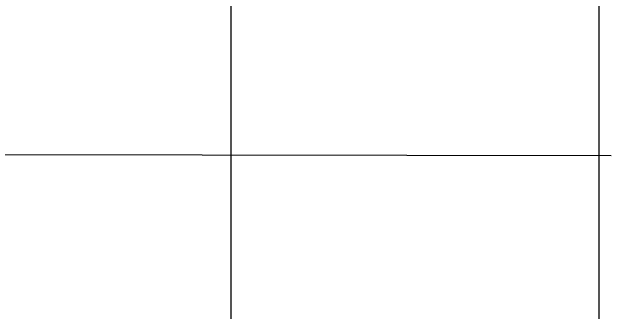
# Model space of a CAD drawing. Header units: centimetres. Extents: x -1797 to 2001, y -8788 to 1856.
# Drawn here: x 990.2 to 1087.9, y 1018.6 to 1067.6 of the extents above; entities that cross this region are included whole.
import ezdxf

# ---------------------------------------------------------------- set-up
doc = ezdxf.new("R2010")
doc.units = ezdxf.units.CM
doc.header["$LTSCALE"] = 100
doc.header["$MEASUREMENT"] = 0
doc.linetypes.add('HIDDEN', pattern=[0.375, 0.25, -0.125])
for name, color, linetype in [('HIDDEN -03', 8, 'HIDDEN'), ('ID_Flooring_02', 127, 'Continuous'), ('WALL-04', 1, 'Continuous')]:
    doc.layers.add(name, color=color, linetype=linetype)
doc.styles.add('ISO', font='isocp2.shx', dxfattribs={"width": 0.8})
doc.dimstyles.new('DIM DET', dxfattribs={"dimtxt": 0.05, "dimasz": 0.025, "dimexe": 0.025, "dimexo": 0.025, "dimgap": 0.025, "dimtad": 1, "dimzin": 0, "dimdsep": 46, "dimtxsty": 'ISO', "dimblk": 'ARCHTICK', "dimcen": 0.1, "dimdle": 0.025, "dimclrd": 15, "dimclre": 15, "dimclrt": 2, "dimadec": 0, "dimazin": 0, "dimtfac": 1, "dimtmove": 2, "dimatfit": 0, "dimldrblk": 'ARCHTICK', "dimfxl": 0.17, "dimtzin": 1, "dimarcsym": 0})

# ---------------------------------------------------------------- blocks, each defined once
blk = doc.blocks.new('_ARCHTICK')
at = {"color": 0, "linetype": 'ByBlock', "const_width": 0.15}
blk.add_lwpolyline([(-0.5, -0.5), (0.5, 0.5)], dxfattribs=at)

msp = doc.modelspace()

# ---------------------------------------------------------------- linework, layer by layer
at = {"layer": 'ID_Flooring_02'}
for p, q in [((1025.87, 1204.251, 0), (1025.87, 894.251, 0)), ((1087.87, 1044.251, 0), (941.87, 1044.451, 0))]:
    msp.add_line(p, q, dxfattribs=at)
at = {"layer": 'WALL-04'}
msp.add_line((1085.87, 1204.251, 0), (1085.87, 894.251, 0), dxfattribs=at)

# ---------------------------------------------------------------- leaders
at = {"layer": 'HIDDEN -03'}
msp.add_leader([(1007.872, 960.379, 0), (1126.692, 1037.303, 0), (1220.452, 1037.303, 0)], dimstyle='DIM DET', override={"dimasz": 0.04, "dimtad": 0, "dimclrd": 251, "dimldrblk": 'Dot', "dimfxl": 0.1}, dxfattribs=at)

doc.saveas('drawing.dxf')
